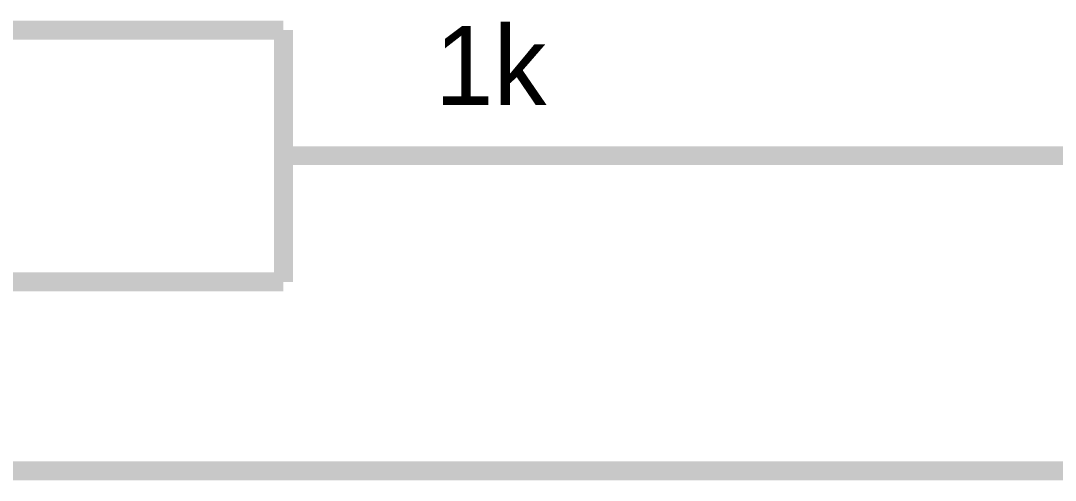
# Model space of a CAD drawing. Header units: inches. Extents: x 0 to 594, y 0 to 420.
# Drawn here: x 125.83 to 142.28, y 229.84 to 237.14 of the extents above; entities that cross this region are included whole.
import ezdxf

# ---------------------------------------------------------------- set-up
doc = ezdxf.new("R2010")
doc.units = ezdxf.units.IN
doc.layers.add('Sheet', color=255, linetype='Continuous')

msp = doc.modelspace()

# ---------------------------------------------------------------- linework, layer by layer
at = {"layer": 'Sheet'}
for points in [[(130.01, 236.989, 0.3, 0.3, 0), (120.01, 236.989, 0.3, 0.3, 0)], [(130.01, 232.991, 0.3, 0.3, 0), (130.01, 236.989, 0.3, 0.3, 0)], [(147.503, 229.99, 0.3, 0.3, 0), (110.009, 229.99, 0.3, 0.3, 0), (110.009, 234.996, 0.3, 0.3, 0), (117.501, 234.996, 0.3, 0.3, 0), (117.501, 234.996, 0.3, 0.3, 0)], [(130.01, 234.996, 0.3, 0.3, 0), (132.508, 234.996, 0.3, 0.3, 0)], [(147.503, 234.996, 0.3, 0.3, 0), (132.508, 234.996, 0.3, 0.3, 0)], [(120.01, 232.991, 0.3, 0.3, 0), (130.01, 232.991, 0.3, 0.3, 0)]]:
    msp.add_lwpolyline(points, format="xyseb", dxfattribs=at)

# ---------------------------------------------------------------- texts
msp.add_text('1k', height=1.2543, dxfattribs=at).set_placement((132.418, 235.802))

doc.saveas('drawing.dxf')
